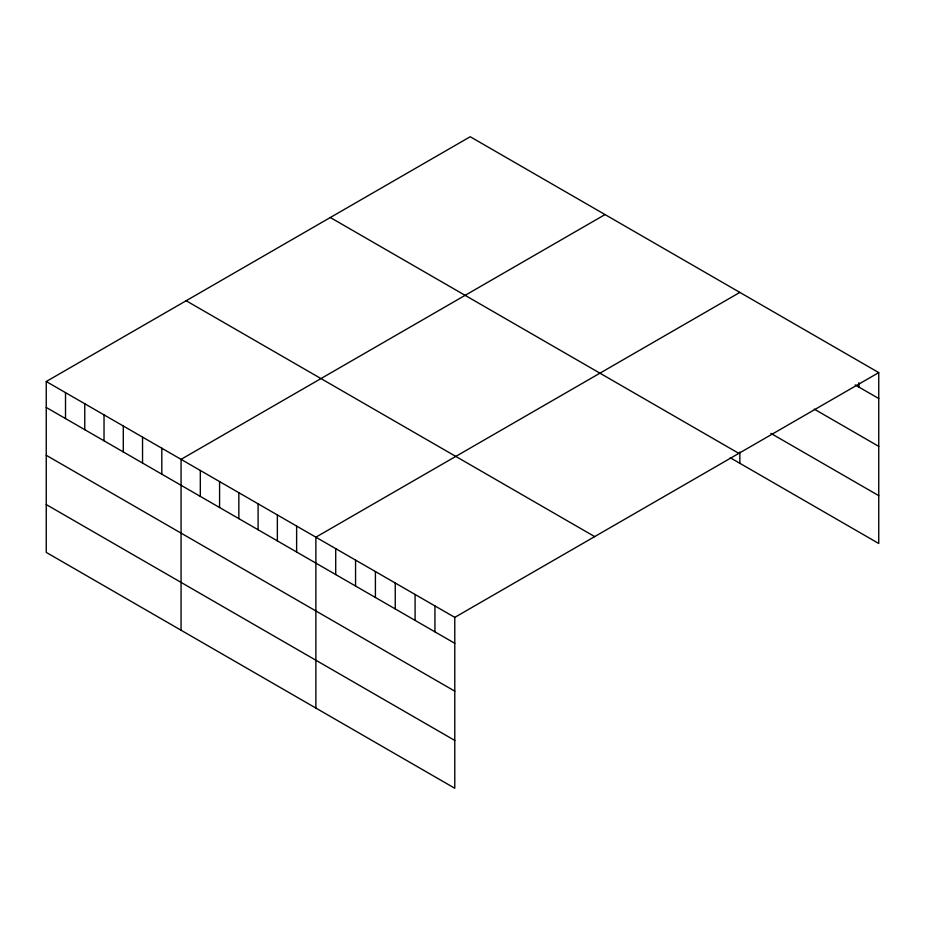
<?xml version="1.0" encoding="UTF-8"?>
<svg xmlns="http://www.w3.org/2000/svg" width="925" height="925" viewBox="0 0 925 925"><rect width="100%" height="100%" fill="white"/><g stroke="black" fill="none" stroke-linecap="round" stroke-linejoin="round"><path stroke-width="1.39" d="M46.25 381.516L454.776 617.38L454.776 788.262L46.25 552.398L46.25 381.516L470.224 136.738L878.75 372.602L878.75 543.484L730.218 457.736M605.043 214.565L181.069 459.343L181.069 630.237M739.85 292.404L315.876 537.182L315.876 708.076M454.776 617.38L878.75 372.602M855.186 384.927L878.75 398.525M814.266 409.127L878.75 446.37M770.86 433.363L878.75 495.65M330.317 217.514L738.844 453.377M186.156 300.741L594.683 536.604M46.25 407.451L454.776 643.303M46.25 455.285L454.776 691.148M46.25 504.564L454.776 740.428M858.909 382.753L858.909 387.078M739.85 452.036L739.85 463.298M434.935 605.921L434.935 631.856M415.094 594.463L415.094 620.397M395.252 583.004L395.252 608.939M375.411 571.546L375.411 597.481M355.558 560.099L355.558 586.034M335.717 548.641L335.717 574.575M296.624 526.059L296.624 551.994M277.361 514.947L277.361 540.882M258.098 503.824L258.098 529.759M238.847 492.701L238.847 518.636M219.583 481.59L219.583 507.524M200.32 470.467L200.32 496.401M161.806 448.232L161.806 474.167M142.542 437.109L142.542 463.043M123.291 425.997L123.291 451.92M104.028 414.874L104.028 440.809M84.765 403.751L84.765 429.686M65.513 392.639L65.513 418.562"/></g></svg>
